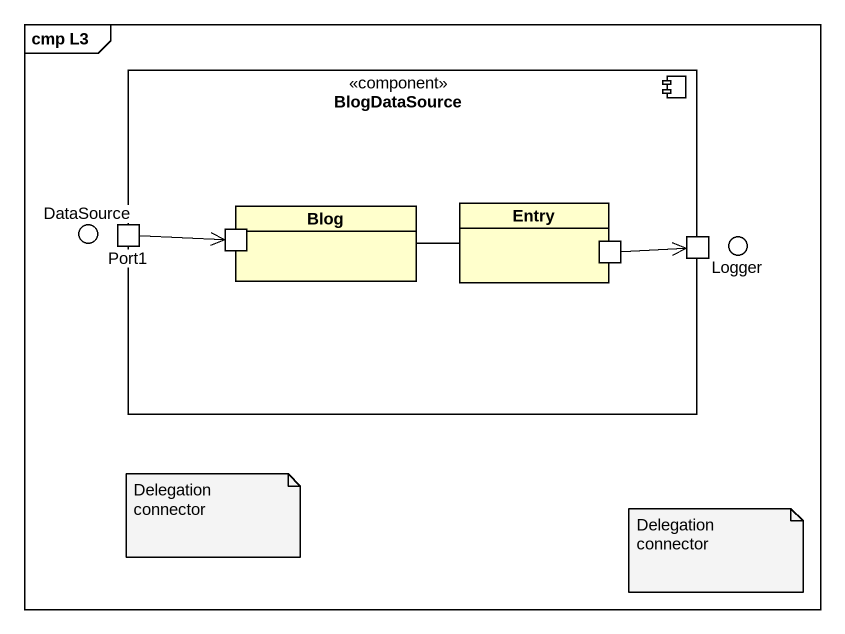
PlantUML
@startuml
mainframe cmp L3
component BlogDataSource <<component>> {
  rectangle Blog {
    port " " as port1
  }
  rectangle Entry {
    port " " as port2
  }
  port Port1
  port " " as port3
}
() DataSource
() Logger
Blog -right- Entry
Port1 -right-> port1
port2 -right-> port3
note as N1
  Delegation connector
end note
note as N2
  Delegation connector
end note
@enduml
